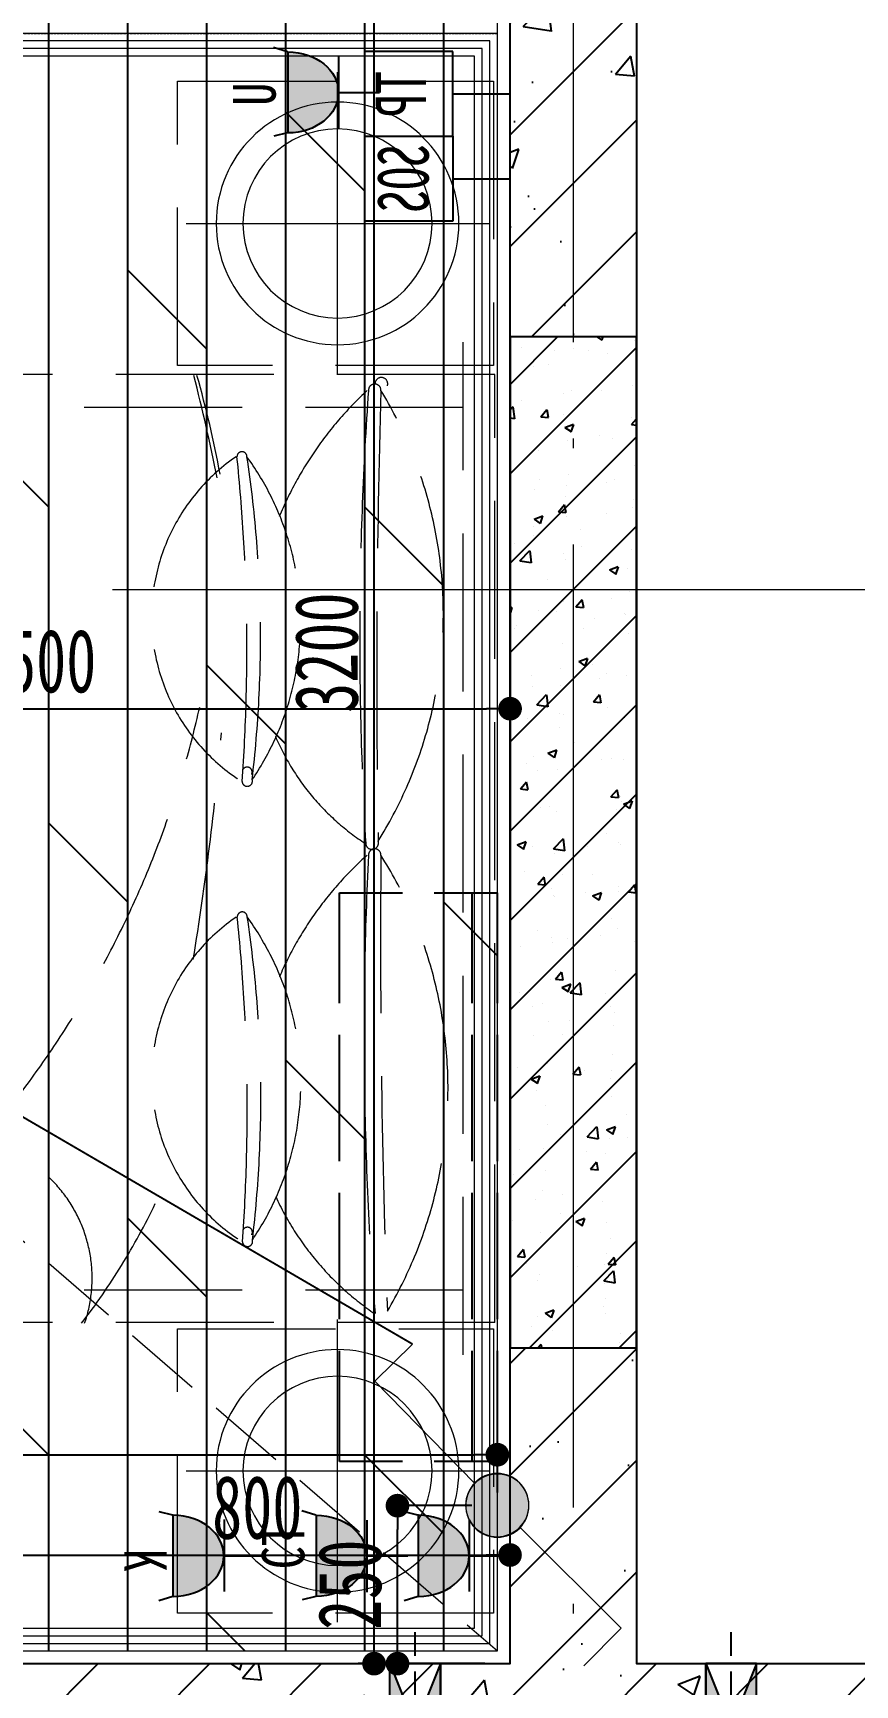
# Model space of a CAD drawing. Header units: millimetres. Extents: x 815519 to 890079, y 147095 to 251022.
# Drawn here: x 850557 to 851858, y 210684 to 213298 of the extents above; entities that cross this region are included whole.
import ezdxf
from ezdxf.enums import TextEntityAlignment as Align

# ---------------------------------------------------------------- set-up
doc = ezdxf.new("R2010")
doc.units = ezdxf.units.MM
doc.header["$LTSCALE"] = 1000
for name, pattern in [('__DASH', [0.35, 0.25, -0.1]), ('DASH', [0.35, 0.25, -0.1]), ('DASHDOT', [1, 0.5, -0.25, 0, -0.25]), ('DOTE', [61.468, 50.8, -5.08, 0.508, -5.08])]:
    doc.linetypes.add(name, pattern=pattern)
doc.layers.get('Defpoints').update_dxf_attribs({"color": 1})
for name, color, linetype in [('-02插座图层', 30, 'Continuous'), ('A-完成面尺寸标注', 53, 'Continuous'), ('EL-插座设备', 11, 'Continuous'), ('FC-材料分缝', 8, 'Continuous'), ('PC_预制内墙', 31, 'Continuous'), ('PUB_HATCH', 8, 'Continuous'), ('开关', 6, 'Continuous'), ('空调', 9, 'Continuous')]:
    doc.layers.add(name, color=color, linetype=linetype)
for name, color, linetype, lineweight in [('EL-开关尺寸', 53, 'Continuous', 0), ('EL-开关设备', 140, 'Continuous', 0), ('EL-插座尺寸', 53, 'Continuous', 0), ('EL-线路控制', 11, 'Continuous', 0), ('FF-固定家具（高位）', 33, 'Continuous', 0), ('FF-活动家具', 33, 'Continuous', 0), ('RC-天花尺寸', 53, 'Continuous', 0), ('RC-天花灯具尺寸', 53, 'Continuous', 0), ('RC-天花造型', 40, 'Continuous', 0), ('S-WALL', 255, 'Continuous', 0), ('S-装饰完成线', 30, 'Continuous', 0), ('S-轴线', 149, 'DOTE', 0), ('预留洞-空调', 6, 'Continuous', 25)]:
    doc.layers.add(name, color=color, linetype=linetype, lineweight=lineweight)
doc.styles.add('HZ', font='')
doc.styles.add('TH-STYLE1', font='', dxfattribs={"width": 0.7})
doc.styles.add('文字标注', font='')
doc.styles.get('HZ').set_extended_font_data('SimSun')
doc.styles.get('TH-STYLE1').set_extended_font_data('STFangsong')
doc.styles.get('文字标注').set_extended_font_data('SimSun')
doc.dimstyles.new('[布局]1：50', dxfattribs={"dimtxt": 2, "dimasz": 0.75, "dimexe": 0.5, "dimexo": 0.8, "dimgap": 0.5, "dimtad": 1, "dimdec": 0, "dimlfac": 50, "dimrnd": 5, "dimdsep": 46, "dimtxsty": 'TH-STYLE1', "dimblk": 'DOT', "dimcen": 1, "dimdle": 0.5, "dimclrd": 53, "dimclre": 53, "dimclrt": 53, "dimadec": 0, "dimazin": 0, "dimtfac": 1, "dimtdec": 0, "dimtix": 1, "dimtmove": 2, "dimatfit": 3, "dimldrblk": 'HBA_DIMENSION_TICK-天华', "dimfxl": 3, "dimfxlon": 1, "dimarcsym": 0})
doc.dimstyles.new('TH-1：50', dxfattribs={"dimscale": 50, "dimtxt": 2, "dimasz": 0.75, "dimexe": 0.5, "dimexo": 0.8, "dimgap": 0.5, "dimtad": 1, "dimdec": 0, "dimrnd": 5, "dimdsep": 46, "dimtxsty": 'TH-STYLE1', "dimblk": 'DOT', "dimcen": 1, "dimdle": 0.5, "dimclrd": 53, "dimclre": 53, "dimclrt": 2, "dimadec": 0, "dimazin": 2, "dimtfac": 1, "dimtdec": 0, "dimtix": 1, "dimtmove": 2, "dimatfit": 3, "dimldrblk": 'HBA_DIMENSION_TICK-天华', "dimfxl": 3, "dimfxlon": 1, "dimarcsym": 0})
doc.dimstyles.new('TH-[布局]1：50', dxfattribs={"dimscale": 0, "dimtxt": 2, "dimasz": 0.75, "dimexe": 0.3, "dimexo": 0.8, "dimgap": 0.5, "dimtad": 1, "dimdec": 0, "dimrnd": 5, "dimdsep": 46, "dimtxsty": 'TH-STYLE1', "dimblk": 'DOT', "dimcen": 1, "dimdle": 0.5, "dimclrd": 53, "dimclre": 53, "dimclrt": 53, "dimadec": 0, "dimazin": 2, "dimtfac": 1, "dimtdec": 0, "dimtix": 1, "dimtmove": 2, "dimatfit": 3, "dimldrblk": 'HBA_DIMENSION_TICK-天华', "dimfxl": 3, "dimfxlon": 1, "dimarcsym": 0})
pattern_1 = [(45, (-168259.29, 41209.81), (-88.388348, 88.388348), []), (50, (-168259.3, 41209.8), (358.63009, -31.37607), [37.5, -412.5]), (355, (-168259.3, 41209.8), (-69.37567, 376.09607), [30, -330]), (100.4514, (-168229.4, 41207.2), (289.25469, 344.71977), [31.8701, -350.57106]), (46.1842, (-168259.3, 41309.8), (533.62052, -82.7595), [56.25, -618.75]), (96.6356, (-168214.8, 41302.9), (467.33135, 487.05894), [47.80514, -525.8565]), (351.1842, (-168259.3, 41309.8), (467.33097, 487.0593), [45, -495]), (21, (-168209.3, 41284.8), (298.45353, -201.309445), [37.5, -412.5]), (326, (-168209.3, 41284.8), (121.65767, 362.57502), [30, -330]), (71.4514, (-168184.42, 41268.03), (420.11131, 161.26525), [31.8701, -350.57106]), (37.5, (-168259.29, 41209.81), (6.079928, 166.446927), [0, -326, 0, -335, 0, -331.25]), (7.5, (-168259.3, 41209.8), (131.53477, 197.205856), [0, -191, 0, -318.5, 0, -126.25]), (327.5, (-168370.79, 41209.81), (266.911218, -11.277436), [0, -125, 0, -390, 0, -517.5]), (317.5, (-168420.8, 41209.8), (291.593085, 50.05249), [0, -162.5, 0, -259, 0, -367.5])]

# ---------------------------------------------------------------- blocks, each defined once
blk = doc.blocks.new('W')
at = {"layer": 'FF-固定家具（高位）', "linetype": 'DASH', "ltscale": 0.015}
for p, q in [((849720.5, 213437.6), (849689.5, 213757.6)), ((849840.5, 213437.6), (849809.5, 213757.6)), ((849920.5, 213437.6), (849889.5, 213757.6)), ((850000.5, 213437.6), (849969.5, 213757.6)), ((850120.5, 213437.6), (850089.5, 213757.6)), ((850200.5, 213437.6), (850169.5, 213757.6)), ((850280.5, 213437.6), (850249.5, 213757.6)), ((850400.5, 213437.6), (850369.5, 213757.6)), ((850480.5, 213437.6), (850449.5, 213757.6)), ((850560.5, 213437.6), (850529.5, 213757.6)), ((850680.5, 213437.6), (850649.5, 213757.6)), ((850760.5, 213437.6), (850729.5, 213757.6)), ((850840.5, 213437.6), (850809.5, 213757.6)), ((850960.5, 213437.6), (850929.5, 213757.6)), ((851040.5, 213437.6), (851009.5, 213757.6)), ((851120.5, 213437.6), (851089.5, 213757.6)), ((851200.5, 213437.6), (851169.5, 213757.6))]:
    blk.add_line(p, q, dxfattribs=at)
for points in [[(851292.3, 213297.5), (851292.3, 213897.5), (849582.5, 213897.6), (849582.5, 213297.6)], [(851272.3, 213317.5), (851272.3, 213877.5), (849602.5, 213877.6), (849602.5, 213317.6)]]:
    blk.add_lwpolyline(points, close=True, dxfattribs=at)
for points in [[(851272.3, 213607.5), (849602.5, 213607.6)], [(851272.3, 213587.5), (849602.5, 213587.6)]]:
    blk.add_lwpolyline(points, dxfattribs=at)
at = {"layer": 'FF-固定家具（高位）', "linetype": 'DASH', "ltscale": 0.015, "extrusion": (0, 0, -1)}
for centre in [(849687.1, 213782.6), (849807.1, 213782.6), (849887.1, 213782.6), (849967.1, 213782.6), (850087.1, 213782.6), (850167.1, 213782.6), (850247.1, 213782.6), (850367.1, 213782.6), (850447.1, 213782.6), (850527.1, 213782.6), (850647.1, 213782.6), (850727.1, 213782.6), (850807.1, 213782.6), (850927.1, 213782.6), (851007.1, 213782.6), (851087.1, 213782.6), (851167.1, 213782.6), (849722.9, 213412.6), (849842.9, 213412.6), (849922.9, 213412.6), (850002.9, 213412.6), (850122.9, 213412.6), (850202.9, 213412.6), (850282.9, 213412.6), (850402.9, 213412.6), (850482.9, 213412.6), (850562.9, 213412.6), (850682.9, 213412.6), (850762.9, 213412.6), (850842.9, 213412.6), (850962.9, 213412.6), (851042.9, 213412.6), (851122.9, 213412.6), (851202.9, 213412.6)]:
    blk.add_ellipse(centre, major_axis=(-2.4, 25), ratio=0.319095, dxfattribs=at)
blk = doc.blocks.new('A$C0F4F02FF')
at = {"layer": 'FF-活动家具', "linetype": 'DASH'}
for p, q in [((51.3, 2102.1, 0), (51.3, 0, 0)), ((1551.3, 2102.1, 0), (51.3, 2102.1, 0)), ((1551.3, 2102.1, 0), (1551.3, 0, 0)), ((1602.6, 2052.1, 0), (0, 2052.1, 0)), ((102.6, 52.1, 0), (102.6, 2052.1, 0)), ((1500, 2052.1, 0), (1500, 52.1, 0)), ((1551.3, 103.4, 0), (0, 103.4, 0)), ((1602.6, 52.1, 0), (0, 52.1, 0))]:
    blk.add_line(p, q, dxfattribs=at)
for centre, radius, start, end in [((429.3, 1339.9, 0), 680.6, 58.0487, 121.2502), ((1181.1, 1332.3, 0), 695.6, 59.5662, 122.0667), ((66, 1922.4, 0), 10.1, 72.0618, 265.082), ((76.1, 1911.9, 0), 9.88, 89.3276, 270.8965), ((525.9, 17128.3, 0), 15213.2, 268.30614, 270.99275), ((792.6, 1907.7, 0), 10.1, 274.918, 107.9382), ((811.7, 1911.9, 0), 9.88, 89.3276, 270.8965), ((950.8, 17495.5, 0), 15574.4, 269.48883, 272.14411), ((1094.4, 7563.2, 0), 5668.2, 267.1426, 274.4827), ((1163.7, 2165.8, 0), 451.8, 294.6569, 325.8613), ((468.4, 7425.7, 0), 5537.6, 265.9389, 273.3651), ((498.1, 2292, 0), 575.9, 222.8956, 247.3163), ((476, 2102.9, 0), 378.2, 292.9977, 327.1262), ((1220.8, 2264, 0), 547.5, 221.6663, 246.7157), ((442.7, 1349.9, 0), 444.7, 55.8515, 125.9934), ((1171, 1350.3, 0), 444.7, 55.8515, 125.9934), ((467.3, -179.1, 0), 1910.3, 83.2357, 98.6092), ((1195.6, -178.6, 0), 1910.3, 83.2357, 98.6092), ((181.2, 1701.8, 0), 7.9, 89.3276, 270.8965), ((485.5, -1244, 0), 2953.6, 85.9238, 95.9112), ((435.2, 1866.7, 0), 308, 214.4784, 327.7112), ((680.3, 1710, 0), 7.9, 58.9675, 240.5364), ((694.8, 1710.2, 0), 8.11, 274.918, 107.9382), ((909.6, 1702.2, 0), 7.9, 89.3276, 270.8965), ((1213.9, -1243.5, 0), 2953.6, 85.9238, 95.9112), ((1163.6, 1867.1, 0), 308, 214.4784, 327.7112), ((1408.6, 1710.4, 0), 7.9, 58.9675, 240.5364), ((1423.1, 1710.6, 0), 8.11, 274.918, 107.9382), ((524.1, -28.9, 0), 1725.1, 100.5204, 105.8564), ((879.4, -1635.1, 0), 3363.9, 101.3937, 104.2257), ((202.4, -3107.9, 0), 4795.5, 80.7037, 85.0256), ((226.9, 78.5, 0), 1595.4, 49.1342, 77.2997), ((910.2, 616.3, 0), 1050.9, 52.3086, 64.4628), ((1481.3, 1244.2, 0), 220.5, 71.0984, 168.1261), ((1249.9, 336.9, 0), 259.5, 295.8528, 15.458), ((1373.9, 421.6, 0), 129.7, 228.545, 346.4387), ((1193.7, 170.6, 0), 182.2, 338.3561, 59.178)]:
    blk.add_arc(centre, radius, start, end, dxfattribs=at)
blk = doc.blocks.new('RR')
at = {"layer": 'FF-活动家具'}
for p, q in [((852436.1, 217154.2), (852436.1, 216675.3)), ((852196.7, 216914.8), (852675.6, 216914.8))]:
    blk.add_line(p, q, dxfattribs=at)
at = {"layer": 'FF-活动家具', "linetype": 'DASH'}
blk.add_lwpolyline([(852183.1, 217139.8), (852183.1, 216689.8), (852683.1, 216689.8), (852683.1, 217139.8)], close=True, dxfattribs=at)
at = {"layer": 'FF-活动家具'}
for radius in [192, 149.7]:
    blk.add_circle((852436.1, 216914.8, 0), radius, dxfattribs=at)
blk = doc.blocks.new('_Dot')
at = {"color": 33, "linetype": 'ByBlock', "lineweight": -2}
blk.add_line((-0.5, 0), (-1, 0), dxfattribs=at)
at = {"color": 33, "linetype": 'ByBlock', "const_width": 0.5}
blk.add_lwpolyline([(-0.25, 0, 1), (0.25, 0, 1)], format="xyb", close=True, dxfattribs=at)
blk = doc.blocks.new('*D379')
at = {"layer": 'Defpoints', "color": 0, "transparency": 16777216}
for p in [(850336.4, 213067.5), (851292.3, 213067.5, 6.9), (851312.3, 210967.5, 6.9)]:
    blk.add_point(p, dxfattribs=at)
at = {"layer": 'EL-插座尺寸', "color": 53, "lineweight": -2, "transparency": 16777216}
for p, q in [((850486.4, 213067.5), (850311.4, 213067.5)), ((850336.4, 211005), (850336.4, 213030)), ((850486.4, 210967.5), (850311.4, 210967.5))]:
    blk.add_line(p, q, dxfattribs=at)
at = {"layer": 'EL-插座尺寸', "color": 53, "lineweight": -2, "transparency": 16777216, "xscale": 37.5, "yscale": 37.5, "zscale": 37.5}
for p, rotation in [((850336.4, 213067.5), 90), ((850336.4, 210967.5), 270)]:
    blk.add_blockref('_Dot', p, dxfattribs=dict(at, rotation=rotation))
at = {"layer": 'EL-插座尺寸', "color": 2, "transparency": 16777216, "insert": (850261.4, 212017.5), "char_height": 100, "attachment_point": 5, "rotation": 90, "style": 'TH-STYLE1'}
blk.add_mtext('2100', dxfattribs=at)
blk = doc.blocks.new('HBA_DIMENSION_TICK-天华')
at = {"color": 50, "linetype": 'ByBlock'}
for points in [[(-72.714, 62.307), (-54.906, 79.963), (-12, -0.037), (0, 0)], [(-72.714, -62.307), (-54.906, -79.963), (-12, 0.037), (0, 0)]]:
    blk.add_solid(points, dxfattribs=at)
blk = doc.blocks.new('*D248')
at = {"layer": 'Defpoints', "color": 0, "ltscale": 0.5, "transparency": 16777216}
for p in [(851134.2, 210967.5), (851292.1, 210967.5), (851312.3, 210717.5)]:
    blk.add_point(p, dxfattribs=at)
at = {"layer": 'EL-开关尺寸', "color": 53, "lineweight": -2, "ltscale": 0.5, "transparency": 16777216}
for p, q in [((851252.1, 210967.5), (851119.2, 210967.5)), ((851134.2, 210755), (851134.2, 210930)), ((851272.3, 210717.5), (851119.2, 210717.5))]:
    blk.add_line(p, q, dxfattribs=at)
at = {"layer": 'EL-开关尺寸', "color": 53, "lineweight": -2, "ltscale": 0.5, "transparency": 16777216, "xscale": 37.49999999999999, "yscale": 37.49999999999999, "zscale": 37.49999999999999}
for p, rotation in [((851134.2, 210967.5), 90), ((851134.2, 210717.5), 270)]:
    blk.add_blockref('_Dot', p, dxfattribs=dict(at, rotation=rotation))
at = {"layer": 'EL-开关尺寸', "color": 53, "ltscale": 0.5, "transparency": 16777216, "insert": (851059.2, 210842.5), "char_height": 100, "attachment_point": 5, "rotation": 90, "style": 'TH-STYLE1'}
blk.add_mtext('250', dxfattribs=at)
blk = doc.blocks.new('A$C1AEB30FF')
h = blk.add_hatch(color=8)
h.dxf.hatch_style = 1
h.paths.add_polyline_path([(40, -200), (0, -100), (40, 0)])
h.paths.add_polyline_path([(-40, -200), (0, -100), (-40, 0)])
at = {"color": 2, "linetype": 'DASH', "ltscale": 0.25}
blk.add_lwpolyline([(0, 50), (0, -250)], dxfattribs=at)
for points in [[(40, -200), (40, 0), (-40, 0), (-40, -200), (40, -200)], [(-40, -200), (0, -100), (-40, 0), (-40, -200)], [(40, -200), (0, -100), (40, 0), (40, -200)]]:
    blk.add_lwpolyline(points)
blk = doc.blocks.new('dddfg')
at = {"layer": '空调'}
for p, q in [((-230086.3, 24543.2), (-230086.3, 24368.2)), ((-229986.3, 24543.2), (-230086.3, 24543.2)), ((-230046.3, 24543.2), (-230046.3, 24368.2)), ((-229836.3, 24543.2), (-229936.3, 24543.2)), ((-229876.3, 24543.2), (-229876.3, 24368.2)), ((-229836.3, 24543.2), (-229836.3, 24368.2)), ((-230086.3, 24318.2), (-230086.3, 24118.2)), ((-230046.3, 24318.2), (-230046.3, 24118.2)), ((-229876.3, 24318.2), (-229876.3, 24118.2)), ((-229836.3, 24318.2), (-229836.3, 24118.2)), ((-230086.3, 24068.2), (-230086.3, 23868.2)), ((-230046.3, 24068.2), (-230046.3, 23868.2)), ((-229876.3, 24068.2), (-229876.3, 23868.2)), ((-229836.3, 24068.2), (-229836.3, 23868.2)), ((-230086.3, 23818.2), (-230086.3, 23643.2)), ((-230046.3, 23818.2), (-230046.3, 23643.2)), ((-229876.3, 23818.2), (-229876.3, 23643.2)), ((-229836.3, 23818.2), (-229836.3, 23643.2)), ((-230086.3, 23643.2), (-229986.3, 23643.2)), ((-229936.3, 23643.2), (-229836.3, 23643.2))]:
    blk.add_line(p, q, dxfattribs=at)
blk = doc.blocks.new('*D1009')
at = {"layer": 'A-完成面尺寸标注', "color": 53, "lineweight": -2, "ltscale": 0.5, "transparency": 16777216}
for p, q in [((850512.3, 210757.5), (850512.3, 210914.4)), ((851312.3, 210757.5), (851312.3, 210914.4)), ((850549.8, 210889.4), (851274.8, 210889.4))]:
    blk.add_line(p, q, dxfattribs=at)
at = {"layer": 'Defpoints', "color": 0, "ltscale": 0.5, "transparency": 16777216}
for p in [(851312.3, 210889.4), (850512.3, 210717.5, 6.9), (851312.3, 210717.5, 6.9)]:
    blk.add_point(p, dxfattribs=at)
at = {"layer": 'A-完成面尺寸标注', "color": 53, "lineweight": -2, "ltscale": 0.5, "transparency": 16777216, "xscale": 37.49999999999999, "yscale": 37.49999999999999, "zscale": 37.49999999999999, "rotation": 180}
blk.add_blockref('_Dot', (850512.3, 210889.4), dxfattribs=at)
at = {"layer": 'A-完成面尺寸标注', "color": 53, "lineweight": -2, "ltscale": 0.5, "transparency": 16777216, "xscale": 37.49999999999999, "yscale": 37.49999999999999, "zscale": 37.49999999999999}
blk.add_blockref('_Dot', (851312.3, 210889.4), dxfattribs=at)
at = {"layer": 'A-完成面尺寸标注', "color": 53, "ltscale": 0.5, "transparency": 16777216, "insert": (850912.3, 210964.4), "char_height": 100, "attachment_point": 5, "style": 'TH-STYLE1'}
blk.add_mtext('800', dxfattribs=at)
blk = doc.blocks.new('*D981')
at = {"layer": 'A-完成面尺寸标注', "color": 53, "lineweight": -2, "ltscale": 0.5, "transparency": 16777216}
for p, q in [((851247.2, 213917.5), (851072.2, 213917.5)), ((851097.2, 210755), (851097.2, 213880)), ((851247.2, 210717.5), (851072.2, 210717.5))]:
    blk.add_line(p, q, dxfattribs=at)
at = {"layer": 'Defpoints', "color": 0, "ltscale": 0.5, "transparency": 16777216}
for p in [(851097.2, 213917.5), (851312.3, 213917.5, 6.9), (851312.3, 210717.5, 6.9)]:
    blk.add_point(p, dxfattribs=at)
at = {"layer": 'A-完成面尺寸标注', "color": 53, "lineweight": -2, "ltscale": 0.5, "transparency": 16777216, "xscale": 37.49999999999999, "yscale": 37.49999999999999, "zscale": 37.49999999999999}
for p, rotation in [((851097.2, 213917.5), 90), ((851097.2, 210717.5), 270)]:
    blk.add_blockref('_Dot', p, dxfattribs=dict(at, rotation=rotation))
at = {"layer": 'A-完成面尺寸标注', "color": 53, "ltscale": 0.5, "transparency": 16777216, "insert": (851022.2, 212317.5), "char_height": 100, "attachment_point": 5, "rotation": 90, "style": 'TH-STYLE1'}
blk.add_mtext('3200', dxfattribs=at)
blk = doc.blocks.new('*D283')
at = {"layer": 'Defpoints', "color": 0, "ltscale": 0.5, "transparency": 16777216}
for p in [(851292.3, 211048.1), (848332.3, 210945.1), (851292.3, 210948.3)]:
    blk.add_point(p, dxfattribs=at)
at = {"layer": 'RC-天花尺寸', "color": 53, "lineweight": -2, "ltscale": 0.5, "transparency": 16777216}
for p, q in [((848332.3, 210985.1), (848332.3, 211063.1)), ((851292.3, 210988.3), (851292.3, 211063.1)), ((848369.8, 211048.1), (851254.8, 211048.1))]:
    blk.add_line(p, q, dxfattribs=at)
at = {"layer": 'RC-天花尺寸', "color": 53, "lineweight": -2, "ltscale": 0.5, "transparency": 16777216, "xscale": 37.49999999999999, "yscale": 37.49999999999999, "zscale": 37.49999999999999, "rotation": 180}
blk.add_blockref('_Dot', (848332.3, 211048.1), dxfattribs=at)
at = {"layer": 'RC-天花尺寸', "color": 53, "lineweight": -2, "ltscale": 0.5, "transparency": 16777216, "xscale": 37.49999999999999, "yscale": 37.49999999999999, "zscale": 37.49999999999999}
blk.add_blockref('_Dot', (851292.3, 211048.1), dxfattribs=at)
at = {"layer": 'RC-天花尺寸', "color": 53, "ltscale": 0.5, "transparency": 16777216, "insert": (849812.3, 211123.1), "char_height": 100, "attachment_point": 5, "style": 'TH-STYLE1'}
blk.add_mtext('2960', dxfattribs=at)
blk = doc.blocks.new('*D534')
at = {"layer": 'Defpoints', "color": 0, "ltscale": 0.5, "transparency": 16777216}
for p in [(851312.4, 212228.8), (849812.3, 212017.5), (851312.4, 212017.5, 6.9)]:
    blk.add_point(p, dxfattribs=at)
at = {"layer": 'RC-天花灯具尺寸', "color": 53, "lineweight": -2, "ltscale": 0.5, "transparency": 16777216}
for p, q in [((849812.3, 212078.8), (849812.3, 212253.8)), ((851312.4, 212078.9), (851312.4, 212253.8)), ((849849.8, 212228.8), (851274.9, 212228.8))]:
    blk.add_line(p, q, dxfattribs=at)
at = {"layer": 'RC-天花灯具尺寸', "color": 53, "lineweight": -2, "ltscale": 0.5, "transparency": 16777216, "xscale": 37.49999999999999, "yscale": 37.49999999999999, "zscale": 37.49999999999999, "rotation": 180}
blk.add_blockref('_Dot', (849812.3, 212228.8), dxfattribs=at)
at = {"layer": 'RC-天花灯具尺寸', "color": 53, "lineweight": -2, "ltscale": 0.5, "transparency": 16777216, "xscale": 37.49999999999999, "yscale": 37.49999999999999, "zscale": 37.49999999999999}
blk.add_blockref('_Dot', (851312.4, 212228.8), dxfattribs=at)
at = {"layer": 'RC-天花灯具尺寸', "color": 53, "ltscale": 0.5, "transparency": 16777216, "insert": (850562.3, 212303.8), "char_height": 100, "attachment_point": 5, "style": 'TH-STYLE1'}
blk.add_mtext('1500', dxfattribs=at)
blk = doc.blocks.new('A$C66266C87')
at = {"layer": 'EL-插座设备'}
for p, q in [((0, 1.131), (0, 2.859)), ((3.36, 2.859), (3.36, 1.131)), ((3.36, 1.131), (0, 1.131)), ((1.68, 1.131), (1.68, 0))]:
    blk.add_line(p, q, dxfattribs=at)
at = {"layer": 'EL-插座设备', "style": 'HZ', "width": 0.8}
blk.add_attdef('OUT', (0.558, 1.476), '', height=1.12, dxfattribs=at)
blk = doc.blocks.new('A$C0F24531A')
at = {"layer": 'EL-插座设备'}
blk.add_hatch(color=11, dxfattribs=at).paths.add_polyline_path([(-2.977, 5.372, 0.998307), (2.976, 5.372)])
at = {"layer": 'EL-插座设备', "color": 11}
for p, q in [((-2.977, 5.397), (-3.309, 6.215)), ((2.976, 5.406), (3.223, 6.198)), ((-2.977, 5.372), (2.976, 5.372)), ((2.976, 5.372), (2.976, 5.406)), ((2.672, 2.391), (-2.628, 2.391)), ((0, 2.401), (0, 0))]:
    blk.add_line(p, q, dxfattribs=at)
blk.add_arc((-0.001, 5.377), 2.976, 180.09681, 359.90268, dxfattribs=at)
blk = doc.blocks.new('A$C43BA3555')
at = {"layer": 'EL-插座设备', "color": 11, "xscale": 42.42424242361449, "yscale": 42.42424242361449, "zscale": 42.42424242361449, "rotation": 180}
blk.add_blockref('A$C0F24531A', (0, 0), dxfattribs=at)
at = {"layer": 'EL-插座设备', "color": 11, "style": '文字标注'}
blk.add_attdef('F', (-32.4, -348.7), '', height=106.1, dxfattribs=at)
blk = doc.blocks.new('*U551')
at = {"ltscale": 0.3}
h = blk.add_hatch(color=256, dxfattribs=at)
h.dxf.hatch_style = 1
edge = h.paths.add_edge_path()
edge.add_arc((0, 0), 50, 0, 360)
for p, q in [((195.9, 194.1), (136.6, 253.4)), ((36.2, 34.5), (195.9, 194.1))]:
    blk.add_line(p, q, dxfattribs=at)
blk.add_circle((0, 0), 50, dxfattribs=at)
blk = doc.blocks.new('*D1026')
at = {"layer": 'Defpoints', "color": 0, "transparency": 16777216}
for p in [(851312.3, 210967.5), (850336.4, 210717.5), (851312.3, 210717.5)]:
    blk.add_point(p, dxfattribs=at)
at = {"layer": 'EL-插座尺寸', "color": 53, "lineweight": -2, "transparency": 16777216}
for p, q in [((850486.4, 210967.5), (850311.4, 210967.5)), ((850336.4, 210930), (850336.4, 210755)), ((850486.4, 210717.5), (850311.4, 210717.5))]:
    blk.add_line(p, q, dxfattribs=at)
at = {"layer": 'EL-插座尺寸', "color": 53, "lineweight": -2, "transparency": 16777216, "xscale": 37.5, "yscale": 37.5, "zscale": 37.5}
for p, rotation in [((850336.4, 210967.5), 90), ((850336.4, 210717.5), 270)]:
    blk.add_blockref('_Dot', p, dxfattribs=dict(at, rotation=rotation))
at = {"layer": 'EL-插座尺寸', "color": 2, "transparency": 16777216, "insert": (850261.4, 210842.5), "char_height": 100, "attachment_point": 5, "rotation": 90, "style": 'TH-STYLE1'}
blk.add_mtext('250', dxfattribs=at)
blk = doc.blocks.new('*D1027')
at = {"layer": 'Defpoints', "color": 0, "transparency": 16777216}
for p in [(850336.4, 213917.5), (851312.3, 213917.5), (851292.3, 213067.5)]:
    blk.add_point(p, dxfattribs=at)
at = {"layer": 'EL-插座尺寸', "color": 53, "lineweight": -2, "transparency": 16777216}
for p, q in [((850486.4, 213917.5), (850311.4, 213917.5)), ((850336.4, 213105), (850336.4, 213880)), ((850486.4, 213067.5), (850311.4, 213067.5))]:
    blk.add_line(p, q, dxfattribs=at)
at = {"layer": 'EL-插座尺寸', "color": 53, "lineweight": -2, "transparency": 16777216, "xscale": 37.5, "yscale": 37.5, "zscale": 37.5}
for p, rotation in [((850336.4, 213917.5), 90), ((850336.4, 213067.5), 270)]:
    blk.add_blockref('_Dot', p, dxfattribs=dict(at, rotation=rotation))
at = {"layer": 'EL-插座尺寸', "color": 2, "transparency": 16777216, "insert": (850261.4, 213492.5), "char_height": 100, "attachment_point": 5, "rotation": 90, "style": 'TH-STYLE1'}
blk.add_mtext('850', dxfattribs=at)
blk = doc.blocks.new('A$C746D5DE6')
at = {"layer": 'PC_预制内墙'}
for p, q in [((9300, 3024.5), (9375.4, 3099.9)), ((9437.5, 3099.9), (9445.2, 3094.7)), ((9445.5, 3094.3), (9447.4, 3099.9)), ((9496.8, 3094.2), (9496.8, 3094.2)), ((9300, 2883.1), (9500, 3083.1)), ((9318.1, 3082.5), (9318.1, 3082.5)), ((9370.5, 3077.6), (9370.5, 3077.6)), ((9400, 3081), (9400, 3081)), ((9424.9, 3077.9), (9424.9, 3077.9)), ((9454, 3073.3), (9454, 3073.3)), ((9337.4, 3053.3), (9337.4, 3053.3)), ((9360.3, 3055.6), (9360.3, 3055.6)), ((9467.1, 3051.1), (9467.1, 3051.1)), ((9385.3, 3009.4), (9385.3, 3009.4)), ((9397.5, 3014.5), (9397.5, 3014.5)), ((9444.2, 3015.4), (9444.2, 3015.4)), ((9494.2, 3022), (9494.2, 3022)), ((9300, 2984.3), (9304.9, 2989.4)), ((9307.4, 2970), (9305.2, 2989)), ((9317.9, 2998.7), (9317.9, 2998.7)), ((9348.8, 2973.4), (9358.5, 2984.9)), ((9361.1, 2971.9), (9358.7, 2984.4)), ((9300, 2971.5), (9307.1, 2970.4)), ((9348.8, 2973.4), (9360.8, 2972.3)), ((9385.1, 2976.3), (9385.1, 2976.3)), ((9386.6, 2956.4), (9400.6, 2961.8)), ((9386.6, 2956.4), (9396.6, 2949.7)), ((9396.8, 2949.2), (9400.9, 2961.3)), ((9491.9, 2971.8), (9491.9, 2971.8)), ((9492.3, 2960.8), (9500, 2970)), ((9492.3, 2960.8), (9500, 2960.1)), ((9499, 2962.9), (9499, 2962.9)), ((9300, 2741.7), (9500, 2941.7)), ((9391.6, 2936.5), (9391.6, 2936.5)), ((9395.1, 2947.9), (9395.1, 2947.9)), ((9441.6, 2943.1), (9441.6, 2943.1)), ((9461.7, 2939.4), (9461.7, 2939.4)), ((9345, 2919.4), (9345, 2919.4)), ((9392.7, 2881.3), (9392.7, 2881.3)), ((9496.5, 2896.3), (9496.5, 2896.3)), ((9338.9, 2857.6), (9338.9, 2857.6)), ((9346.2, 2874.1), (9346.2, 2874.1)), ((9389, 2864.2), (9389, 2864.2)), ((9452.9, 2869.6), (9452.9, 2869.6)), ((9464.8, 2874.2), (9464.8, 2874.2)), ((9376.6, 2822.9), (9386.2, 2834.4)), ((9388.8, 2821.4), (9386.5, 2834)), ((9388.3, 2847.2), (9388.3, 2847.2)), ((9494.1, 2829.7), (9494.1, 2829.7)), ((9495.1, 2842.7), (9495.1, 2842.7)), ((9300, 2600.2), (9500, 2800.2)), ((9336.8, 2800), (9336.8, 2800)), ((9338, 2811.3), (9352, 2816.7)), ((9338, 2811.3), (9347.9, 2804.6)), ((9348.2, 2804.2), (9352.2, 2816.3)), ((9376.6, 2822.9), (9388.5, 2821.9)), ((9390.2, 2814.7), (9390.2, 2814.7)), ((9453.4, 2820), (9453.4, 2820)), ((9306.4, 2772.4), (9306.4, 2772.4)), ((9336.4, 2785.3), (9336.4, 2785.3)), ((9412.1, 2795.3), (9412.1, 2795.3)), ((9315.8, 2745.3), (9331.4, 2761.5)), ((9315.8, 2745.3), (9333.6, 2742.5)), ((9333.9, 2742.1), (9331.7, 2761.1)), ((9384.7, 2756.1), (9384.7, 2756.1)), ((9387.8, 2748.1), (9387.8, 2748.1)), ((9413.1, 2767.9), (9413.1, 2767.9)), ((9491.7, 2763.1), (9491.7, 2763.1)), ((9457.3, 2730.8), (9471.3, 2736.2)), ((9457.3, 2730.8), (9467.3, 2724.1)), ((9467.6, 2723.7), (9471.6, 2735.8)), ((9485.8, 2733), (9485.8, 2733)), ((9359.5, 2716.4), (9359.5, 2716.4)), ((9489.2, 2696.6), (9489.2, 2696.6)), ((9300, 2670.4), (9303.3, 2671.7)), ((9300, 2660.6), (9303.6, 2671.3)), ((9385.4, 2681.6), (9385.4, 2681.6)), ((9404.3, 2672.5), (9414, 2684)), ((9404.3, 2672.5), (9416.3, 2671.4)), ((9416.6, 2671), (9414.2, 2683.5)), ((9461.1, 2686.1), (9461.1, 2686.1)), ((9300, 2458.8), (9500, 2658.8)), ((9309.6, 2643.4), (9309.6, 2643.4)), ((9344.4, 2666.1), (9344.4, 2666.1)), ((9374.2, 2665.7), (9374.2, 2665.7)), ((9433.2, 2654.1), (9433.2, 2654.1)), ((9480.9, 2661.2), (9480.9, 2661.2)), ((9483.3, 2660.7), (9483.3, 2660.7)), ((9306.9, 2637.5), (9306.9, 2637.5)), ((9382.9, 2615), (9382.9, 2615)), ((9416.3, 2638.9), (9416.3, 2638.9)), ((9486.8, 2630), (9486.8, 2630)), ((9408.7, 2585.8), (9422.7, 2591.2)), ((9418.9, 2578.6), (9423, 2590.7)), ((9334.4, 2564.1), (9334.4, 2564.1)), ((9380.6, 2575.3), (9380.6, 2575.3)), ((9408.7, 2585.8), (9418.6, 2579.1)), ((9430.7, 2581.9), (9430.7, 2581.9)), ((9452.8, 2566.8), (9452.8, 2566.8)), ((9484.4, 2563.4), (9484.4, 2563.4)), ((9300.9, 2533.1), (9300, 2537.7)), ((9336.2, 2546.8), (9336.2, 2546.8)), ((9380.5, 2548.4), (9380.5, 2548.4)), ((9441.2, 2559.5), (9441.2, 2559.5)), ((9300, 2533.6), (9300.6, 2533.6)), ((9300, 2317.4), (9500, 2517.4)), ((9342.3, 2517.3), (9357.9, 2533.6)), ((9342.3, 2517.3), (9360.1, 2514.6)), ((9360.4, 2514.2), (9358.2, 2533.2)), ((9432.1, 2522.1), (9441.7, 2533.5)), ((9432.1, 2522.1), (9444, 2521)), ((9444.3, 2520.6), (9442, 2533.1)), ((9453.8, 2512.9), (9453.8, 2512.9)), ((9328, 2496.4), (9328, 2496.4)), ((9378.1, 2503), (9378.1, 2503)), ((9384.1, 2502.8), (9384.1, 2502.8)), ((9481.9, 2496.8), (9481.9, 2496.8)), ((9378.1, 2481.8), (9378.1, 2481.8)), ((9337.6, 2435), (9337.6, 2435)), ((9360, 2440.8), (9374, 2446.1)), ((9360, 2440.8), (9370, 2434.1)), ((9370.2, 2433.6), (9374.3, 2445.7)), ((9401.2, 2434.1), (9401.2, 2434.1)), ((9402.2, 2457.3), (9402.2, 2457.3)), ((9460.5, 2432.9), (9460.5, 2432.9)), ((9325.5, 2424.1), (9325.5, 2424.1)), ((9343.8, 2412.8), (9343.8, 2412.8)), ((9375.6, 2415.2), (9375.6, 2415.2)), ((9444.4, 2430.5), (9444.4, 2430.5)), ((9479.5, 2430.2), (9479.5, 2430.2)), ((9316.4, 2384.2), (9326, 2395.7)), ((9316.4, 2384.2), (9328.3, 2383.1)), ((9328.6, 2382.7), (9326.3, 2395.2)), ((9459.8, 2371.6), (9469.5, 2383.1)), ((9472.1, 2370.1), (9469.7, 2382.7)), ((9300, 2176), (9500, 2376)), ((9348.6, 2355.2), (9348.6, 2355.2)), ((9362.4, 2355.7), (9362.4, 2355.7)), ((9459.8, 2371.6), (9471.8, 2370.6)), ((9474.9, 2371.8), (9474.9, 2371.8)), ((9477.1, 2363.7), (9477.1, 2363.7)), ((9479.4, 2360.2), (9493.4, 2365.6)), ((9479.4, 2360.2), (9489.3, 2353.5)), ((9489.6, 2353.1), (9493.7, 2365.2)), ((9373.2, 2348.7), (9373.2, 2348.7)), ((9469.2, 2351.2), (9469.2, 2351.2)), ((9311.4, 2295.7), (9325.4, 2301.1)), ((9321.6, 2288.6), (9325.6, 2300.7)), ((9368.9, 2289.4), (9384.4, 2305.6)), ((9386.9, 2286.2), (9384.7, 2305.2)), ((9452.2, 2313.5), (9452.2, 2313.5)), ((9311.4, 2295.7), (9321.3, 2289)), ((9335.6, 2293.5), (9335.6, 2293.5)), ((9368.9, 2289.4), (9386.7, 2286.7)), ((9370.8, 2282.1), (9370.8, 2282.1)), ((9422.3, 2292.9), (9422.3, 2292.9)), ((9472.3, 2299.5), (9472.3, 2299.5)), ((9474.6, 2297.1), (9474.6, 2297.1)), ((9323.5, 2253.5), (9323.5, 2253.5)), ((9383.5, 2249.6), (9383.5, 2249.6)), ((9430.2, 2249), (9430.2, 2249)), ((9300, 2034.6), (9500, 2234.6)), ((9344.1, 2233.7), (9353.8, 2245.2)), ((9344.1, 2233.7), (9356.1, 2232.7)), ((9356.4, 2232.2), (9354, 2244.8)), ((9365.6, 2226.6), (9365.6, 2226.6)), ((9472.2, 2230.5), (9472.2, 2230.5)), ((9487.6, 2221.2), (9497.2, 2232.7)), ((9495.5, 2230.6), (9495.5, 2230.6)), ((9499.8, 2219.7), (9497.5, 2232.2)), ((9368.3, 2215.5), (9368.3, 2215.5)), ((9369.7, 2214), (9369.7, 2214)), ((9419.7, 2220.6), (9419.7, 2220.6)), ((9430.7, 2215.2), (9444.7, 2220.6)), ((9430.7, 2215.2), (9440.7, 2208.5)), ((9441, 2208.1), (9445, 2220.1)), ((9472.4, 2222.1), (9472.4, 2222.1)), ((9487.6, 2221.2), (9499.5, 2220.1)), ((9459.9, 2179.6), (9459.9, 2179.6)), ((9343.3, 2159.6), (9343.3, 2159.6)), ((9365.9, 2148.9), (9365.9, 2148.9)), ((9390.4, 2147.3), (9390.4, 2147.3)), ((9442.9, 2151.7), (9442.9, 2151.7)), ((9469.8, 2163.9), (9469.8, 2163.9)), ((9317.1, 2135.2), (9317.1, 2135.2)), ((9367.1, 2141.8), (9367.1, 2141.8)), ((9497.2, 2142.8), (9497.2, 2142.8)), ((9300, 1893.1), (9500, 2093.1)), ((9371.9, 2083.3), (9381.5, 2094.8)), ((9384.1, 2081.8), (9381.8, 2094.3)), ((9467.3, 2097.3), (9467.3, 2097.3)), ((9363.5, 2082.4), (9363.5, 2082.4)), ((9371.9, 2083.3), (9383.8, 2082.2)), ((9382.1, 2070.2), (9396.1, 2075.6)), ((9382.1, 2070.2), (9392, 2063.5)), ((9390.3, 2072.8), (9390.3, 2072.8)), ((9392.3, 2063), (9396.4, 2075.1)), ((9395.4, 2061.5), (9411, 2077.7)), ((9413.4, 2058.3), (9411.2, 2077.3)), ((9314.5, 2062.9), (9314.5, 2062.9)), ((9335, 2040.2), (9335, 2040.2)), ((9351.5, 2045.1), (9351.5, 2045.1)), ((9395.4, 2061.5), (9413.2, 2058.7)), ((9451.6, 2060.3), (9451.6, 2060.3)), ((9458.3, 2040.6), (9458.3, 2040.6)), ((9361, 2015.8), (9361, 2015.8)), ((9393.7, 2018.2), (9393.7, 2018.2)), ((9464.9, 2030.8), (9464.9, 2030.8)), ((9499.6, 2016.4), (9499.6, 2016.4)), ((9337.6, 1994), (9337.6, 1994)), ((9382.9, 1996.3), (9382.9, 1996.3)), ((9464, 2010.6), (9464, 2010.6)), ((9462.5, 1964.2), (9462.5, 1964.2)), ((9300, 1751.7), (9500, 1951.7)), ((9311.7, 1943.4), (9311.7, 1943.4)), ((9358.6, 1949.2), (9358.6, 1949.2)), ((9399.6, 1932.9), (9409.3, 1944.3)), ((9411.9, 1931.4), (9409.5, 1943.9)), ((9418.5, 1938.9), (9418.5, 1938.9)), ((9461.4, 1938.3), (9461.4, 1938.3)), ((9333.4, 1925.1), (9347.4, 1930.5)), ((9333.4, 1925.1), (9343.4, 1918.4)), ((9343.6, 1918), (9347.7, 1930.1)), ((9399.6, 1932.9), (9411.6, 1931.8)), ((9411.3, 1931.7), (9411.3, 1931.7)), ((9459.3, 1926.3), (9459.3, 1926.3)), ((9342.7, 1906.3), (9342.7, 1906.3)), ((9356.2, 1882.6), (9356.2, 1882.6)), ((9460.1, 1897.6), (9460.1, 1897.6)), ((9408.8, 1859.4), (9408.8, 1859.4)), ((9484.5, 1869.4), (9484.5, 1869.4)), ((9358.7, 1852.8), (9358.7, 1852.8)), ((9379.5, 1836.7), (9379.5, 1836.7)), ((9421.9, 1833.6), (9437.5, 1849.8)), ((9421.9, 1833.6), (9439.7, 1830.8)), ((9440, 1830.4), (9437.7, 1849.4)), ((9452.8, 1844.6), (9466.8, 1850)), ((9452.8, 1844.6), (9462.7, 1837.9)), ((9457.6, 1831), (9457.6, 1831)), ((9463, 1837.5), (9467.1, 1849.6)), ((9486.3, 1832.2), (9486.3, 1832.2)), ((9300, 1610.3), (9500, 1810.3)), ((9314.9, 1814.4), (9314.9, 1814.4)), ((9353.7, 1816), (9353.7, 1816)), ((9421.7, 1809.9), (9421.7, 1809.9)), ((9451, 1807), (9451, 1807)), ((9334.4, 1787), (9334.4, 1787)), ((9356.2, 1780.5), (9356.2, 1780.5)), ((9427.4, 1782.4), (9437, 1793.9)), ((9427.4, 1782.4), (9439.3, 1781.4)), ((9431.9, 1790.5), (9431.9, 1790.5)), ((9439.6, 1780.9), (9437.3, 1793.5)), ((9306.1, 1773.9), (9306.1, 1773.9)), ((9455.2, 1764.5), (9455.2, 1764.5)), ((9499, 1763.1), (9499, 1763.1)), ((9339.7, 1735.1), (9339.7, 1735.1)), ((9351.3, 1749.5), (9351.3, 1749.5)), ((9382.3, 1743.1), (9382.3, 1743.1)), ((9446.5, 1730.6), (9446.5, 1730.6)), ((9303.6, 1701.7), (9303.6, 1701.7)), ((9379.3, 1711.6), (9379.3, 1711.6)), ((9404.1, 1699.6), (9418.1, 1705)), ((9404.1, 1699.6), (9414.1, 1692.9)), ((9414.4, 1692.4), (9418.4, 1704.5)), ((9348.9, 1682.9), (9348.9, 1682.9)), ((9452.8, 1697.9), (9452.8, 1697.9)), ((9311.7, 1644.5), (9321.3, 1656)), ((9323.9, 1643), (9321.6, 1655.6)), ((9331.1, 1499.9), (9500, 1668.9)), ((9342.1, 1653.1), (9342.1, 1653.1)), ((9453, 1649.4), (9453, 1649.4)), ((9458.7, 1673.1), (9458.7, 1673.1)), ((9300.8, 1632.9), (9300.8, 1632.9)), ((9311.7, 1644.5), (9323.6, 1643.5)), ((9326.7, 1632.7), (9326.7, 1632.7)), ((9407.5, 1628.4), (9407.5, 1628.4)), ((9448.4, 1605.6), (9464, 1621.9)), ((9450.3, 1631.3), (9450.3, 1631.3)), ((9455.1, 1632), (9464.8, 1643.5)), ((9455.1, 1632), (9467.1, 1630.9)), ((9466.5, 1602.5), (9464.3, 1621.5)), ((9467.4, 1630.5), (9465, 1643)), ((9343, 1606), (9343, 1606)), ((9346.4, 1616.3), (9346.4, 1616.3)), ((9448.4, 1605.6), (9466.2, 1602.9)), ((9449.7, 1601.5), (9449.7, 1601.5)), ((9400.4, 1570.5), (9400.4, 1570.5)), ((9450.5, 1577.1), (9450.5, 1577.1)), ((9344, 1549.7), (9344, 1549.7)), ((9355.5, 1554.6), (9369.5, 1559.9)), ((9355.5, 1554.6), (9365.4, 1547.9)), ((9365.7, 1547.4), (9369.7, 1559.5)), ((9447.9, 1564.7), (9447.9, 1564.7)), ((9450.5, 1553.7), (9450.5, 1553.7)), ((9333.8, 1533.7), (9333.8, 1533.7)), ((9367.8, 1526.7), (9367.8, 1526.7)), ((9472.5, 1499.9), (9500, 1527.4)), ((9474.5, 1522.2), (9474.5, 1522.2)), ((9344.3, 1499.9), (9349.1, 1505.6)), ((9350.3, 1499.9), (9349.3, 1505.1)), ((9473.6, 1508.2), (9473.6, 1508.2)), ((9498.4, 1509.8), (9498.4, 1509.8))]:
    blk.add_line(p, q, dxfattribs=at)
blk.add_lwpolyline([(9500, 3099.9), (9300, 3099.9), (9300, 1499.9), (9500, 1499.9)], close=True, dxfattribs=at)

msp = doc.modelspace()

# ---------------------------------------------------------------- hatches: boundary and pattern name
at = {"layer": 'FC-材料分缝', "ltscale": 0.5}
h = msp.add_hatch(dxfattribs=at)
h.set_pattern_fill('DOLMIT', color=250, scale=500, angle=90, style=0, double=1)
h.set_pattern_definition([(90, (848332.29, 213297.52), (-125, 8e-15), []), (135, (848332.3, 213297.52), (-250, -250), [176.777, -353.553])])
h.paths.add_polyline_path([(848332.3, 213297.5), (848332.3, 209937.5), (848662.3, 209937.5), (848662.3, 209952.5), (848667.3, 209957.5), (850157.3, 209957.5), (850162.3, 209952.5), (850162.3, 209937.5), (850492.3, 209937.5), (850492.3, 210737.5), (851292.3, 210737.5), (851292.3, 213897.5), (849582.5, 213897.5), (849582.5, 213297.5)])
at = {"layer": 'PUB_HATCH'}
h = msp.add_hatch(dxfattribs=at)
h.set_pattern_fill('钢筋混凝土', color=256, scale=50, style=0)
h.set_pattern_definition(pattern_1)
h.paths.add_polyline_path([(851512.3, 213417.5), (851312.3, 213417.5), (851312.3, 212817.5), (851512.3, 212817.5)])
h = msp.add_hatch(dxfattribs=at)
h.set_pattern_fill('钢筋混凝土', color=256, scale=50, style=0)
h.set_pattern_definition(pattern_1)
h.paths.add_polyline_path([(851512.3, 211217.5), (851312.3, 211217.5), (851312.3, 210717.5), (850512.3, 210717.5), (850512.3, 210517.5), (852312.3, 210517.5), (852312.3, 210717.5), (851512.3, 210717.5)])

# ---------------------------------------------------------------- linework, layer by layer
at = {"color": 7, "ltscale": 0.5}
msp.add_lwpolyline([(851312.5, 213417.5), (851512.3, 213417.5), (851512.3, 210717.5), (852312.3, 210717.5), (852312.3, 210517.5), (850512.3, 210517.5), (850512.3, 210717.5), (851312.3, 210717.5), (851312.5, 213417.5)], dxfattribs=at)
at = {"layer": 'EL-线路控制', "linetype": 'DASHDOT', "ltscale": 0.1, "const_width": 3}
msp.add_lwpolyline([(849594, 212994.1), (849812.3, 212007.5), (851158, 211223.2)], dxfattribs=at)
at = {"layer": 'RC-天花灯具尺寸', "color": 250, "linetype": '__DASH', "ltscale": 0.5}
msp.add_line((848332.3, 213297.5), (851292.3, 210737.5), dxfattribs=at)
at = {"layer": 'RC-天花造型', "ltscale": 0.5}
msp.add_lwpolyline([(848332.3, 210737.5), (851292.3, 210737.5), (851292.3, 213297.5), (848332.3, 213297.5)], close=True, dxfattribs=at)
at = {"layer": 'RC-天花造型', "color": 250, "ltscale": 0.5}
for points in [[(848344.3, 210749.5), (851280.3, 210749.5), (851280.3, 213285.5), (848344.3, 213285.5)], [(848356.3, 210761.5), (851268.3, 210761.5), (851268.3, 213273.5), (848356.3, 213273.5)]]:
    msp.add_lwpolyline(points, close=True, dxfattribs=at)
at = {"layer": 'RC-天花造型', "color": 8, "ltscale": 0.5}
msp.add_lwpolyline([(848368.3, 210773.5), (851256.3, 210773.5), (851256.3, 213261.5), (848368.3, 213261.5)], close=True, dxfattribs=at)
at = {"layer": 'S-WALL'}
for p, q in [((851312.3, 213917.5), (851312.3, 210717.5)), ((851512.3, 213917.5), (851512.3, 210717.5)), ((850512.3, 210717.5), (851312.3, 210717.5)), ((851512.3, 210717.5), (851562.3, 210717.5))]:
    msp.add_line(p, q, dxfattribs=at)
msp.add_lwpolyline([(851512.3, 213417.5), (851512.3, 210717.5), (852312.3, 210717.5), (852312.3, 210517.5), (851312.3, 210517.5), (850512.3, 210517.5), (850512.3, 210717.5), (851312.3, 210717.5), (851312.3, 213417.5)], close=True, dxfattribs=at)
at = {"layer": 'S-装饰完成线'}
msp.add_lwpolyline([(850142.3, 209850.9), (850142.3, 209937.5), (850492.3, 209937.5), (850492.3, 210737.5), (851292.3, 210737.5), (851292.3, 213897.5), (849582.5, 213897.5), (849582.5, 213297.5), (849312.3, 213297.5), (849312.3, 213437.5), (849342.5, 213437.5), (849342.5, 214497.5), (849312.3, 214497.5), (849312.3, 214637.5), (849582.5, 214637.5), (849582.5, 214037.5), (851292.3, 214037.5), (851292.3, 216997.5), (850392.3, 216997.5), (850392.3, 217084.2)], dxfattribs=at)
at = {"layer": 'S-轴线', "linetype": 'DOTE', "ltscale": 0.03}
for p, q in [((851412.3, 219864.7), (851412.3, 207938.9)), ((841463.2, 212417.5), (852959.1, 212417.5))]:
    msp.add_line(p, q, dxfattribs=at)

# ---------------------------------------------------------------- block references
at = {"ltscale": 0.5}
msp.add_blockref('A$C746D5DE6', (842012.3, 209717.5), dxfattribs=at)
at = {"layer": 'EL-开关设备', "xscale": -1}
for p, rotation in [((851292.1, 210968.4), 359.4325499328332), ((851292.3, 210967.5), 180)]:
    msp.add_blockref('*U551', p, dxfattribs=dict(at, rotation=rotation))
at = {"layer": 'EL-插座设备'}
ref = msp.add_blockref('A$C43BA3555', (851105.6, 213204.1), dxfattribs=dict(at, xscale=-0.508, yscale=0.635, zscale=0.508, rotation=270))
ref.add_attrib('F', 'U', (850941.3, 213182.8), dxfattribs={"layer": '-02插座图层', "color": 11, "height": 67.3, "rotation": 90, "style": '文字标注', "width": 0.8})
ref = msp.add_blockref('A$C66266C87', (851312.5, 213269.1), dxfattribs=dict(at, xscale=-40, yscale=80, zscale=50, rotation=90))
ref.add_attrib('OUT', 'TP', dxfattribs={"layer": '开关', "color": 11, "height": 80, "rotation": 270, "style": '文字标注', "text_generation_flag": 4, "width": 0.666667}).set_placement((851179.6, 213201.6), align=Align.CENTER)
ref = msp.add_blockref('A$C66266C87', (851312.5, 213000.3), dxfattribs=dict(at, xscale=40, yscale=80, zscale=50, rotation=90))
ref.add_attrib('OUT', 'SOS', dxfattribs={"layer": '开关', "color": 11, "height": 80, "rotation": 270, "style": '文字标注', "text_generation_flag": 4, "width": 0.666667}).set_placement((851183.6, 213068.2), align=Align.CENTER)
ref = msp.add_blockref('A$C43BA3555', (850924.1, 210888.1), dxfattribs=dict(at, xscale=0.508, yscale=0.635, zscale=0.508, rotation=270))
ref.add_attrib('F', 'K', (850701.7, 210899.3), dxfattribs={"layer": '-02插座图层', "color": 11, "height": 67.3, "rotation": 270, "style": '文字标注', "width": 0.8})
ref = msp.add_blockref('A$C43BA3555', (851150.4, 210888.1), dxfattribs=dict(at, xscale=-0.508, yscale=0.635, zscale=0.508, rotation=270))
ref.add_attrib('F', 'CT', (850986.9, 210866.8), dxfattribs={"layer": '-02插座图层', "color": 11, "height": 67.35, "rotation": 90, "style": '文字标注', "width": 0.8})
at = {"layer": 'EL-插座设备', "xscale": 0.508, "yscale": 0.635, "zscale": 0.508, "rotation": 270}
msp.add_blockref('A$C43BA3555', (851312.3, 210888.1), dxfattribs=at)
at = {"layer": 'FF-固定家具（高位）', "color": 8, "linetype": 'DASH'}
msp.add_blockref('W', (0, 0), dxfattribs=at)
at = {"layer": 'FF-活动家具', "linetype": 'DASH', "xscale": -1, "rotation": 180}
for p in [(-1396.8, 429911.5), (-1396.8, 427937.3)]:
    msp.add_blockref('RR', p, dxfattribs=at)
at = {"layer": 'FF-活动家具', "linetype": 'DASH', "rotation": 270}
msp.add_blockref('A$C0F4F02FF', (849186.3, 212808.8, 0), dxfattribs=at)
at = {"layer": 'FF-活动家具', "linetype": 'DASH', "extrusion": (0, 0, -1), "zscale": -1, "rotation": 180}
msp.add_blockref('dddfg', (-1081128.6, 235580.7), dxfattribs=at)
at = {"layer": '预留洞-空调', "xscale": -1, "rotation": 180}
msp.add_blockref('A$C1AEB30FF', (851162.3, 210517.5), dxfattribs=at)
msp.add_blockref('A$C1AEB30FF', (851162.3, 210517.5), dxfattribs=at)
at = {"layer": '预留洞-空调', "rotation": 180.0000000000185}
msp.add_blockref('A$C1AEB30FF', (851662.3, 210517.5), dxfattribs=at)
msp.add_blockref('A$C1AEB30FF', (851662.3, 210517.5), dxfattribs=at)

# ---------------------------------------------------------------- dimensions: what is measured, and where the dimension line sits
at = {"layer": 'A-完成面尺寸标注', "ltscale": 0.5}
dim = msp.add_linear_dim(base=(851097.2, 213917.5, -6.9), p1=(851312.3, 210717.5), p2=(851312.3, 213917.5), angle=90, dimstyle='[布局]1：50', override={"dimscale": 50, "dimlfac": 1}, dxfattribs=at)
dim.commit()
dim.dimension.update_dxf_attribs({"geometry": '*D981', "text_midpoint": (851022.2, 212317.5, -6.9)})
dim = msp.add_linear_dim(base=(851312.3, 210889.4, -6.9), p1=(850512.3, 210717.5), p2=(851312.3, 210717.5), dimstyle='[布局]1：50', override={"dimscale": 50, "dimlfac": 1}, dxfattribs=at)
dim.commit()
dim.dimension.update_dxf_attribs({"geometry": '*D1009', "text_midpoint": (850912.3, 210964.4, -6.9)})
at = {"layer": 'EL-开关尺寸', "ltscale": 0.5}
dim = msp.add_linear_dim(base=(851134.2, 210967.5), p1=(851312.3, 210717.5), p2=(851292.1, 210967.5), angle=90, dimstyle='TH-[布局]1：50', override={"dimscale": 50, "dimfxl": 3}, dxfattribs=at)
dim.commit()
dim.dimension.update_dxf_attribs({"geometry": '*D248', "text_midpoint": (851059.2, 210842.5)})
at = {"layer": 'EL-插座尺寸'}
for base, p1, p2, picture, middle in [((850336.4, 213917.5), (851292.3, 213067.5), (851312.3, 213917.5), '*D1027', (850261.4, 213492.5)), ((850336.4, 213067.5, -6.9), (851312.3, 210967.5), (851292.3, 213067.5), '*D379', (850261.4, 212017.5, -6.9)), ((850336.4, 210717.5), (851312.3, 210967.5), (851312.3, 210717.5), '*D1026', (850261.4, 210842.5))]:
    dim = msp.add_linear_dim(base=base, p1=p1, p2=p2, angle=90, dimstyle='TH-1：50', dxfattribs=at)
    dim.commit()
    dim.dimension.update_dxf_attribs({"geometry": picture, "text_midpoint": middle})
at = {"layer": 'RC-天花尺寸', "ltscale": 0.5}
dim = msp.add_linear_dim(base=(851292.3, 211048.1), p1=(848332.3, 210945.1), p2=(851292.3, 210948.3), dimstyle='TH-[布局]1：50', override={"dimscale": 50}, dxfattribs=at)
dim.commit()
dim.dimension.update_dxf_attribs({"geometry": '*D283', "text_midpoint": (849812.3, 211123.1)})
at = {"layer": 'RC-天花灯具尺寸', "ltscale": 0.5}
dim = msp.add_linear_dim(base=(851312.4, 212228.8, -6.9), p1=(849812.3, 212017.5, -6.9), p2=(851312.4, 212017.5), dimstyle='[布局]1：50', override={"dimscale": 50, "dimlfac": 1}, dxfattribs=at)
dim.commit()
dim.dimension.update_dxf_attribs({"geometry": '*D534', "text_midpoint": (850562.3, 212303.8, -6.9)})

doc.saveas('drawing.dxf')
